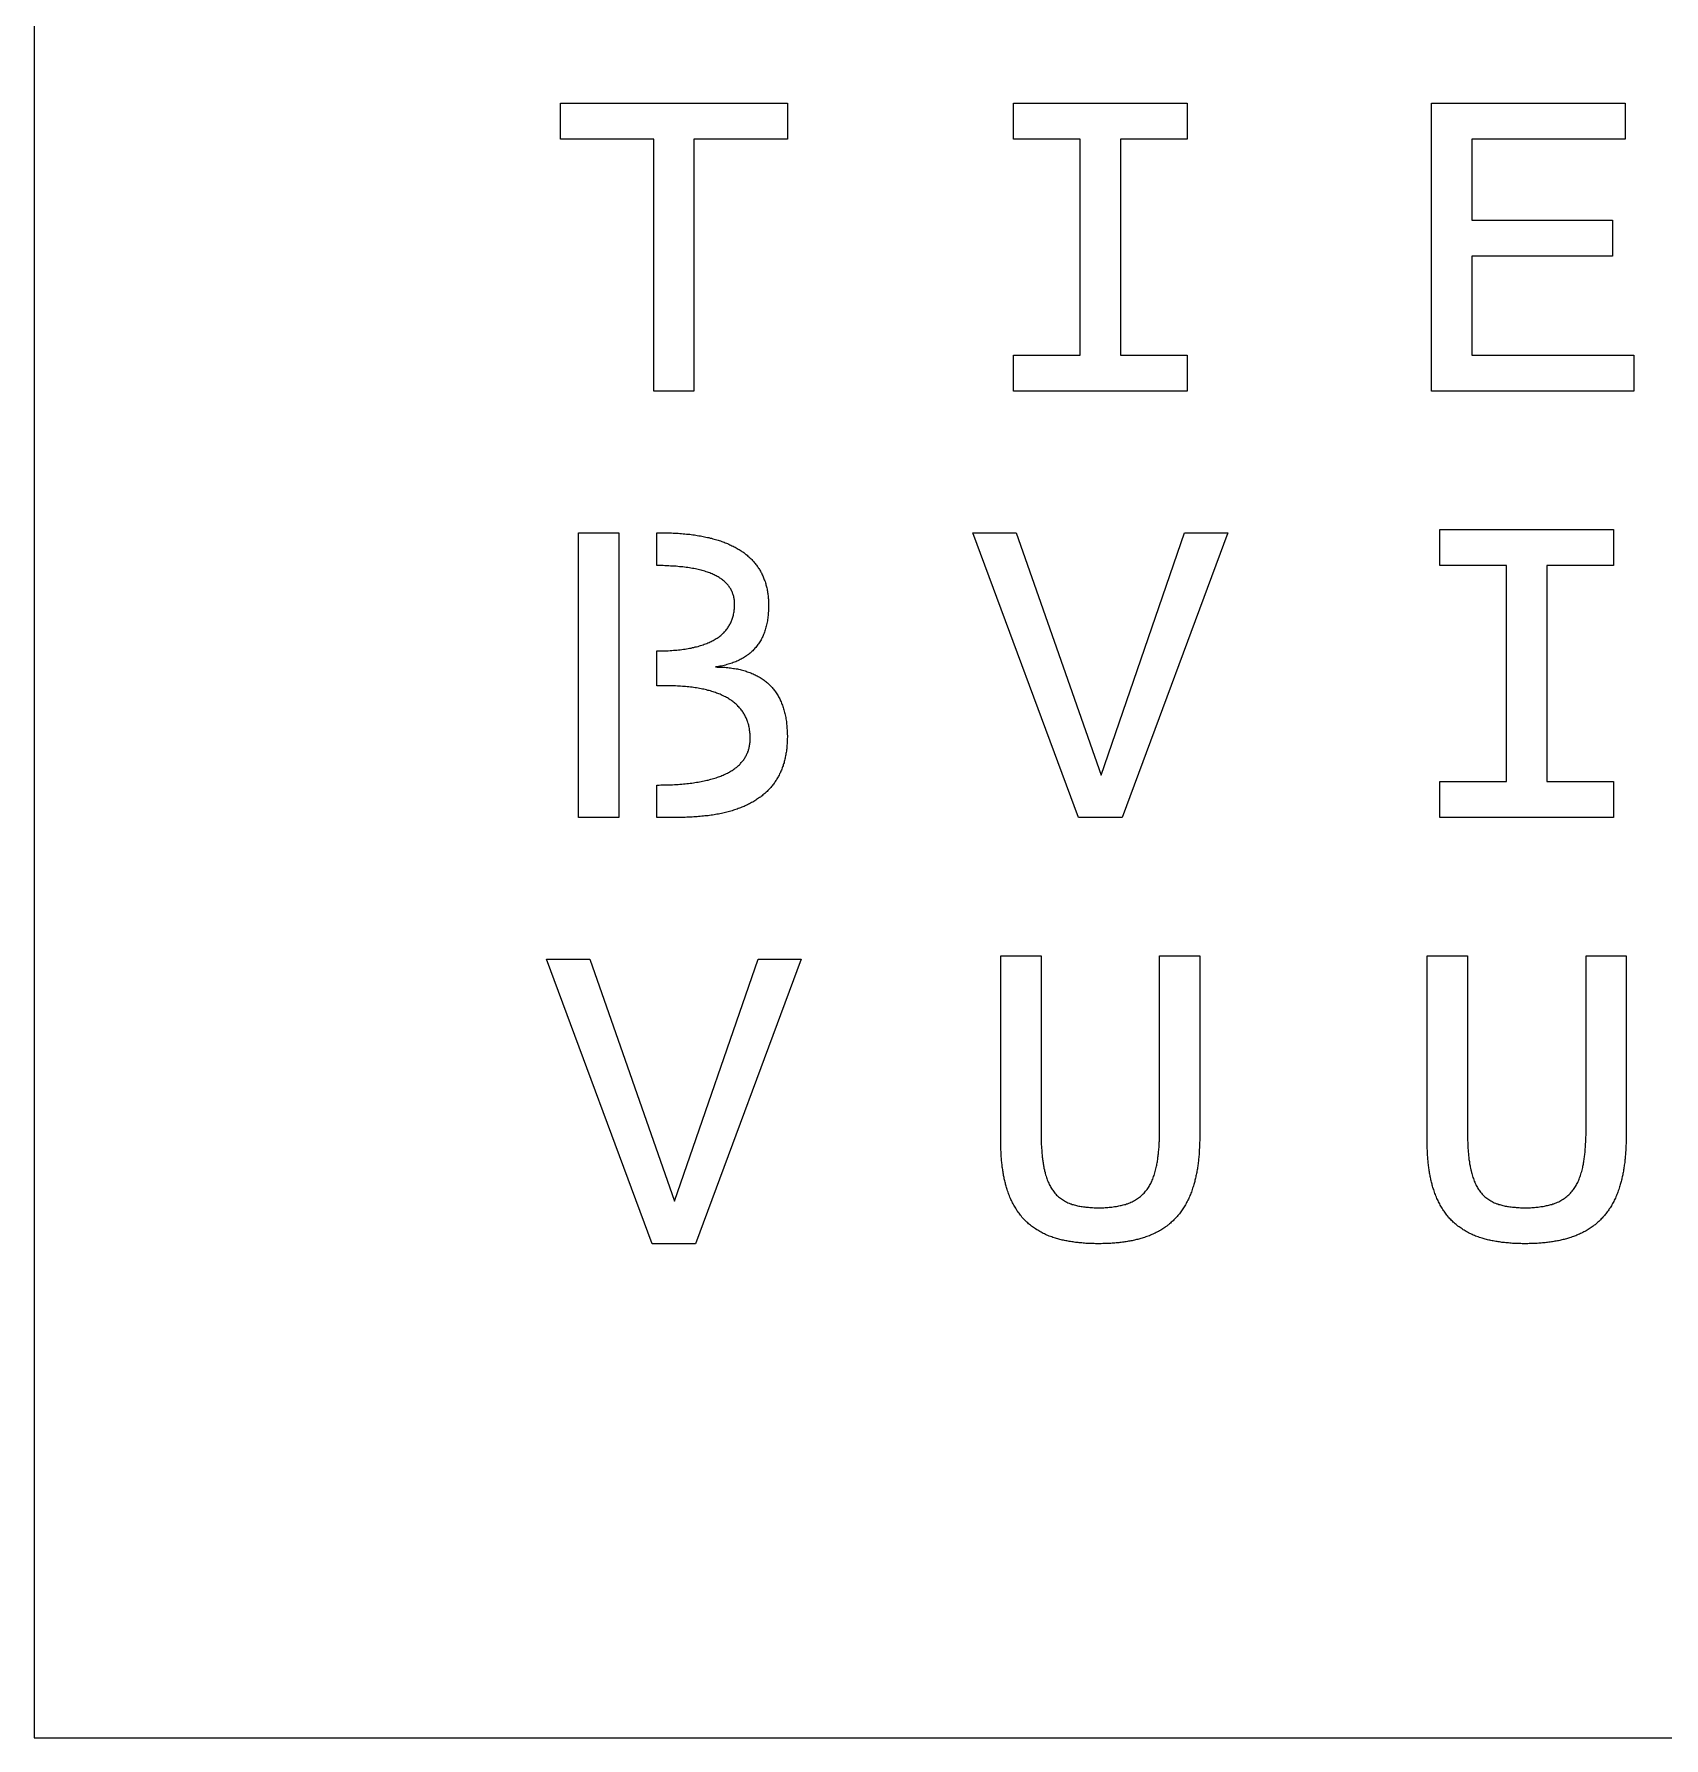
# Model space of a CAD drawing. Extents: x 0 to 500, y 0 to 500.
# Drawn here: x 0 to 127.4, y 0 to 133.2 of the extents above; entities that cross this region are included whole.
import ezdxf

# ---------------------------------------------------------------- set-up
doc = ezdxf.new("R2010")
doc.units = 0
doc.layers.get('0').update_dxf_attribs({"linetype": 'continuous'})

# ---------------------------------------------------------------- blocks, each defined once
blk = doc.blocks.new('SHAPESTRING143')
at = {"color": 0}
for points in [[(45.71, 71.98), (42.55, 71.98), (42.55, 94.22), (45.71, 94.22)], [(55.97, 78.16), (55.97, 78.25), (55.97, 78.34), (55.97, 78.43), (55.96, 78.52), (55.95, 78.6), (55.94, 78.69), (55.93, 78.77), (55.92, 78.86), (55.91, 78.94), (55.89, 79.02), (55.88, 79.1), (55.86, 79.18), (55.84, 79.26), (55.82, 79.33), (55.79, 79.41), (55.77, 79.48), (55.74, 79.56), (55.71, 79.63), (55.68, 79.7), (55.65, 79.77), (55.62, 79.84), (55.58, 79.91), (55.55, 79.98), (55.51, 80.05), (55.47, 80.11), (55.43, 80.18), (55.39, 80.24), (55.34, 80.31), (55.29, 80.37), (55.25, 80.43), (55.2, 80.49), (55.15, 80.55), (55.09, 80.61), (55.04, 80.66), (54.98, 80.72), (54.93, 80.78), (54.87, 80.83), (54.81, 80.88), (54.75, 80.93), (54.68, 80.99), (54.62, 81.04), (54.55, 81.09), (54.48, 81.13), (54.41, 81.18), (54.34, 81.23), (54.27, 81.27), (54.19, 81.32), (54.11, 81.36), (54.04, 81.4), (53.96, 81.44), (53.87, 81.48), (53.79, 81.52), (53.71, 81.56), (53.62, 81.6), (53.53, 81.63), (53.44, 81.67), (53.35, 81.7), (53.26, 81.74), (53.16, 81.77), (53.07, 81.8), (52.97, 81.83), (52.87, 81.86), (52.77, 81.89), (52.67, 81.91), (52.56, 81.94), (52.46, 81.97), (52.35, 81.99), (52.24, 82.01), (52.13, 82.04), (52.02, 82.06), (51.9, 82.08), (51.79, 82.1), (51.67, 82.11), (51.55, 82.13), (51.43, 82.15), (51.31, 82.16), (51.19, 82.18), (51.06, 82.19), (50.93, 82.2), (50.81, 82.21), (50.68, 82.22), (50.54, 82.23), (50.41, 82.24), (50.28, 82.25), (50.14, 82.26), (50, 82.26), (49.86, 82.26), (49.72, 82.27), (49.58, 82.27), (49.43, 82.27), (49.29, 82.27), (49.14, 82.27), (48.99, 82.27), (48.84, 82.27), (48.69, 82.26), (48.69, 84.99), (48.84, 84.99), (48.99, 84.99), (49.13, 85), (49.28, 85), (49.42, 85), (49.57, 85.01), (49.71, 85.02), (49.84, 85.03), (49.98, 85.04), (50.11, 85.05), (50.25, 85.06), (50.38, 85.07), (50.5, 85.09), (50.63, 85.1), (50.76, 85.12), (50.88, 85.14), (51, 85.16), (51.12, 85.18), (51.23, 85.2), (51.35, 85.22), (51.46, 85.25), (51.57, 85.27), (51.68, 85.3), (51.79, 85.32), (51.9, 85.35), (52, 85.38), (52.1, 85.41), (52.2, 85.44), (52.3, 85.48), (52.39, 85.51), (52.49, 85.54), (52.58, 85.58), (52.67, 85.62), (52.76, 85.66), (52.84, 85.7), (52.93, 85.74), (53.01, 85.78), (53.09, 85.82), (53.17, 85.86), (53.25, 85.91), (53.32, 85.96), (53.4, 86), (53.47, 86.05), (53.54, 86.1), (53.6, 86.15), (53.67, 86.2), (53.73, 86.26), (53.79, 86.31), (53.85, 86.37), (53.91, 86.42), (53.97, 86.48), (54.02, 86.54), (54.07, 86.6), (54.12, 86.66), (54.17, 86.72), (54.22, 86.79), (54.26, 86.85), (54.3, 86.92), (54.34, 86.98), (54.38, 87.05), (54.42, 87.12), (54.45, 87.19), (54.49, 87.26), (54.52, 87.34), (54.55, 87.41), (54.57, 87.48), (54.6, 87.56), (54.62, 87.64), (54.64, 87.71), (54.66, 87.79), (54.68, 87.87), (54.7, 87.96), (54.71, 88.04), (54.72, 88.12), (54.73, 88.21), (54.74, 88.29), (54.75, 88.38), (54.75, 88.47), (54.75, 88.56), (54.75, 88.65), (54.75, 88.73), (54.75, 88.81), (54.74, 88.88), (54.74, 88.96), (54.73, 89.03), (54.72, 89.1), (54.7, 89.18), (54.69, 89.25), (54.67, 89.32), (54.65, 89.39), (54.63, 89.46), (54.6, 89.52), (54.58, 89.59), (54.55, 89.65), (54.52, 89.72), (54.48, 89.78), (54.45, 89.84), (54.41, 89.9), (54.37, 89.96), (54.33, 90.02), (54.29, 90.08), (54.25, 90.14), (54.2, 90.19), (54.15, 90.25), (54.1, 90.3), (54.04, 90.35), (53.99, 90.4), (53.93, 90.45), (53.87, 90.5), (53.81, 90.55), (53.74, 90.6), (53.68, 90.65), (53.61, 90.69), (53.54, 90.74), (53.47, 90.78), (53.39, 90.82), (53.32, 90.86), (53.24, 90.9), (53.16, 90.94), (53.07, 90.98), (52.99, 91.02), (52.9, 91.05), (52.81, 91.09), (52.72, 91.12), (52.63, 91.15), (52.53, 91.19), (52.43, 91.22), (52.33, 91.25), (52.23, 91.28), (52.13, 91.3), (52.02, 91.33), (51.91, 91.36), (51.8, 91.38), (51.69, 91.4), (51.58, 91.43), (51.46, 91.45), (51.34, 91.47), (51.22, 91.49), (51.1, 91.51), (50.97, 91.52), (50.85, 91.54), (50.72, 91.56), (50.58, 91.57), (50.45, 91.58), (50.32, 91.6), (50.18, 91.61), (50.04, 91.62), (49.9, 91.63), (49.75, 91.63), (49.61, 91.64), (49.46, 91.65), (49.31, 91.65), (49.16, 91.66), (49, 91.66), (48.85, 91.66), (48.69, 91.66), (48.69, 94.23), (48.83, 94.23), (48.98, 94.23), (49.12, 94.23), (49.26, 94.23), (49.4, 94.23), (49.54, 94.22), (49.68, 94.22), (49.82, 94.22), (49.95, 94.21), (50.09, 94.2), (50.22, 94.2), (50.35, 94.19), (50.48, 94.18), (50.61, 94.17), (50.74, 94.16), (50.87, 94.15), (51, 94.13), (51.12, 94.12), (51.25, 94.11), (51.37, 94.09), (51.49, 94.08), (51.61, 94.06), (51.73, 94.04), (51.84, 94.02), (51.96, 94), (52.08, 93.98), (52.19, 93.96), (52.3, 93.94), (52.41, 93.92), (52.52, 93.9), (52.63, 93.87), (52.74, 93.85), (52.85, 93.82), (52.95, 93.8), (53.06, 93.77), (53.16, 93.74), (53.26, 93.71), (53.36, 93.68), (53.46, 93.65), (53.56, 93.62), (53.65, 93.59), (53.75, 93.56), (53.84, 93.52), (53.94, 93.49), (54.03, 93.45), (54.12, 93.42), (54.21, 93.38), (54.3, 93.34), (54.38, 93.3), (54.47, 93.26), (54.55, 93.22), (54.64, 93.18), (54.72, 93.14), (54.8, 93.1), (54.88, 93.05), (54.96, 93.01), (55.03, 92.96), (55.11, 92.92), (55.18, 92.87), (55.26, 92.82), (55.33, 92.78), (55.4, 92.73), (55.47, 92.68), (55.54, 92.63), (55.61, 92.57), (55.67, 92.52), (55.74, 92.47), (55.8, 92.41), (55.86, 92.36), (55.92, 92.3), (55.98, 92.25), (56.04, 92.19), (56.1, 92.13), (56.16, 92.07), (56.21, 92.01), (56.26, 91.95), (56.32, 91.89), (56.37, 91.83), (56.42, 91.76), (56.47, 91.7), (56.51, 91.63), (56.56, 91.57), (56.61, 91.5), (56.65, 91.43), (56.69, 91.37), (56.73, 91.3), (56.77, 91.23), (56.81, 91.16), (56.85, 91.09), (56.89, 91.01), (56.92, 90.94), (56.96, 90.87), (56.99, 90.79), (57.02, 90.72), (57.05, 90.64), (57.08, 90.56), (57.11, 90.48), (57.14, 90.41), (57.16, 90.33), (57.19, 90.25), (57.21, 90.16), (57.23, 90.08), (57.25, 90), (57.27, 89.92), (57.29, 89.83), (57.31, 89.75), (57.32, 89.66), (57.34, 89.57), (57.35, 89.48), (57.36, 89.4), (57.37, 89.31), (57.38, 89.22), (57.39, 89.13), (57.4, 89.03), (57.4, 88.94), (57.41, 88.85), (57.41, 88.75), (57.41, 88.66), (57.41, 88.56), (57.41, 88.44), (57.41, 88.33), (57.41, 88.21), (57.4, 88.1), (57.39, 87.98), (57.39, 87.87), (57.38, 87.76), (57.36, 87.65), (57.35, 87.55), (57.33, 87.44), (57.32, 87.34), (57.3, 87.24), (57.28, 87.13), (57.26, 87.03), (57.23, 86.94), (57.21, 86.84), (57.18, 86.74), (57.15, 86.65), (57.12, 86.56), (57.09, 86.47), (57.06, 86.38), (57.02, 86.29), (56.98, 86.2), (56.95, 86.12), (56.91, 86.03), (56.86, 85.95), (56.82, 85.87), (56.77, 85.79), (56.73, 85.71), (56.68, 85.63), (56.63, 85.56), (56.58, 85.49), (56.52, 85.41), (56.47, 85.34), (56.41, 85.27), (56.35, 85.21), (56.29, 85.14), (56.23, 85.07), (56.17, 85.01), (56.1, 84.95), (56.04, 84.89), (55.97, 84.83), (55.9, 84.77), (55.83, 84.71), (55.75, 84.66), (55.68, 84.61), (55.6, 84.55), (55.52, 84.5), (55.44, 84.45), (55.36, 84.41), (55.28, 84.36), (55.2, 84.31), (55.11, 84.27), (55.02, 84.23), (54.93, 84.19), (54.84, 84.15), (54.75, 84.11), (54.65, 84.08), (54.56, 84.04), (54.46, 84.01), (54.36, 83.98), (54.26, 83.95), (54.15, 83.92), (54.05, 83.89), (53.94, 83.86), (53.83, 83.84), (53.72, 83.81), (53.61, 83.79), (53.5, 83.77), (53.39, 83.75), (53.27, 83.74), (53.39, 83.73), (53.51, 83.73), (53.63, 83.73), (53.75, 83.72), (53.87, 83.72), (53.99, 83.71), (54.1, 83.7), (54.22, 83.69), (54.33, 83.68), (54.44, 83.66), (54.55, 83.65), (54.66, 83.63), (54.76, 83.62), (54.87, 83.6), (54.97, 83.58), (55.07, 83.56), (55.18, 83.53), (55.28, 83.51), (55.37, 83.49), (55.47, 83.46), (55.57, 83.43), (55.66, 83.4), (55.75, 83.37), (55.85, 83.34), (55.94, 83.31), (56.02, 83.27), (56.11, 83.24), (56.2, 83.2), (56.28, 83.16), (56.37, 83.12), (56.45, 83.08), (56.53, 83.04), (56.61, 83), (56.69, 82.95), (56.76, 82.91), (56.84, 82.86), (56.91, 82.81), (56.98, 82.76), (57.06, 82.71), (57.13, 82.66), (57.19, 82.6), (57.26, 82.55), (57.33, 82.49), (57.39, 82.44), (57.45, 82.38), (57.52, 82.32), (57.58, 82.25), (57.63, 82.19), (57.69, 82.13), (57.75, 82.06), (57.8, 81.99), (57.86, 81.93), (57.91, 81.86), (57.96, 81.79), (58.01, 81.71), (58.06, 81.64), (58.1, 81.56), (58.15, 81.49), (58.19, 81.41), (58.24, 81.33), (58.28, 81.25), (58.32, 81.17), (58.35, 81.09), (58.39, 81), (58.43, 80.92), (58.46, 80.83), (58.49, 80.74), (58.53, 80.66), (58.56, 80.56), (58.58, 80.47), (58.61, 80.38), (58.64, 80.29), (58.66, 80.19), (58.69, 80.09), (58.71, 79.99), (58.73, 79.89), (58.75, 79.79), (58.77, 79.69), (58.78, 79.59), (58.8, 79.48), (58.81, 79.38), (58.82, 79.27), (58.84, 79.16), (58.85, 79.05), (58.85, 78.94), (58.86, 78.82), (58.87, 78.71), (58.87, 78.59), (58.87, 78.48), (58.88, 78.36), (58.88, 78.24), (58.87, 78.14), (58.87, 78.04), (58.87, 77.93), (58.87, 77.83), (58.86, 77.73), (58.85, 77.63), (58.85, 77.54), (58.84, 77.44), (58.83, 77.34), (58.82, 77.25), (58.8, 77.15), (58.79, 77.06), (58.77, 76.97), (58.76, 76.87), (58.74, 76.78), (58.72, 76.69), (58.7, 76.6), (58.68, 76.52), (58.66, 76.43), (58.64, 76.34), (58.62, 76.25), (58.59, 76.17), (58.56, 76.09), (58.54, 76), (58.51, 75.92), (58.48, 75.84), (58.45, 75.76), (58.41, 75.68), (58.38, 75.6), (58.35, 75.52), (58.31, 75.44), (58.27, 75.37), (58.24, 75.29), (58.2, 75.21), (58.16, 75.14), (58.12, 75.07), (58.07, 74.99), (58.03, 74.92), (57.98, 74.85), (57.94, 74.78), (57.89, 74.71), (57.84, 74.65), (57.79, 74.58), (57.74, 74.51), (57.69, 74.45), (57.64, 74.38), (57.58, 74.32), (57.53, 74.26), (57.47, 74.19), (57.41, 74.13), (57.35, 74.07), (57.29, 74.01), (57.23, 73.95), (57.17, 73.9), (57.11, 73.84), (57.04, 73.78), (56.97, 73.73), (56.91, 73.67), (56.84, 73.62), (56.77, 73.57), (56.7, 73.52), (56.63, 73.47), (56.55, 73.42), (56.48, 73.37), (56.41, 73.32), (56.33, 73.27), (56.25, 73.22), (56.17, 73.18), (56.09, 73.13), (56.01, 73.09), (55.93, 73.05), (55.85, 73), (55.76, 72.96), (55.68, 72.92), (55.59, 72.88), (55.5, 72.84), (55.41, 72.8), (55.32, 72.77), (55.23, 72.73), (55.14, 72.69), (55.04, 72.66), (54.95, 72.63), (54.85, 72.59), (54.76, 72.56), (54.66, 72.53), (54.56, 72.5), (54.46, 72.47), (54.35, 72.44), (54.25, 72.41), (54.15, 72.39), (54.04, 72.36), (53.93, 72.34), (53.83, 72.31), (53.72, 72.29), (53.61, 72.26), (53.5, 72.24), (53.38, 72.22), (53.27, 72.2), (53.16, 72.18), (53.04, 72.16), (52.92, 72.15), (52.8, 72.13), (52.68, 72.11), (52.56, 72.1), (52.44, 72.09), (52.32, 72.07), (52.2, 72.06), (52.07, 72.05), (51.94, 72.04), (51.82, 72.03), (51.69, 72.02), (51.56, 72.01), (51.43, 72), (51.29, 72), (51.16, 71.99), (51.03, 71.99), (50.89, 71.98), (50.75, 71.98), (50.61, 71.98), (50.48, 71.98), (50.34, 71.98), (48.69, 71.98), (48.69, 74.5), (48.85, 74.5), (49, 74.51), (49.16, 74.51), (49.31, 74.51), (49.47, 74.51), (49.62, 74.52), (49.76, 74.53), (49.91, 74.53), (50.06, 74.54), (50.2, 74.55), (50.34, 74.56), (50.48, 74.57), (50.62, 74.58), (50.76, 74.59), (50.89, 74.6), (51.02, 74.62), (51.16, 74.63), (51.28, 74.65), (51.41, 74.66), (51.54, 74.68), (51.66, 74.7), (51.78, 74.72), (51.9, 74.74), (52.02, 74.76), (52.14, 74.78), (52.26, 74.8), (52.37, 74.83), (52.48, 74.85), (52.59, 74.88), (52.7, 74.9), (52.81, 74.93), (52.91, 74.96), (53.01, 74.98), (53.11, 75.01), (53.21, 75.04), (53.31, 75.08), (53.41, 75.11), (53.5, 75.14), (53.59, 75.18), (53.69, 75.21), (53.77, 75.25), (53.86, 75.28), (53.95, 75.32), (54.03, 75.36), (54.11, 75.4), (54.19, 75.44), (54.27, 75.48), (54.35, 75.52), (54.42, 75.56), (54.49, 75.61), (54.57, 75.65), (54.64, 75.7), (54.7, 75.75), (54.77, 75.79), (54.83, 75.84), (54.9, 75.89), (54.96, 75.94), (55.02, 75.99), (55.07, 76.04), (55.13, 76.09), (55.18, 76.15), (55.23, 76.2), (55.28, 76.26), (55.33, 76.31), (55.38, 76.37), (55.42, 76.43), (55.47, 76.49), (55.51, 76.55), (55.55, 76.61), (55.59, 76.67), (55.62, 76.73), (55.66, 76.79), (55.69, 76.86), (55.72, 76.92), (55.75, 76.99), (55.78, 77.06), (55.8, 77.12), (55.83, 77.19), (55.85, 77.26), (55.87, 77.33), (55.89, 77.4), (55.9, 77.48), (55.92, 77.55), (55.93, 77.62), (55.94, 77.7), (55.95, 77.77), (55.96, 77.85), (55.97, 77.93), (55.97, 78), (55.97, 78.08)]]:
    blk.add_lwpolyline(points, close=True, dxfattribs=at)

msp = doc.modelspace()

# ---------------------------------------------------------------- linework, layer by layer
at = {"color": 0}
for points in [[(0, 0), (500, 0), (500, 500), (0, 500)], [(51.58, 125.01), (51.58, 105.31), (48.44, 105.31), (48.44, 125.01), (41.14, 125.01), (41.14, 127.82), (58.88, 127.82), (58.88, 125.01)], [(76.55, 127.82), (90.12, 127.82), (90.12, 125.01), (84.91, 125.01), (84.91, 108.12), (90.12, 108.12), (90.12, 105.31), (76.55, 105.31), (76.55, 108.12), (81.76, 108.12), (81.76, 125.01), (76.55, 125.01)], [(109.22, 105.31), (109.22, 127.82), (124.38, 127.82), (124.38, 125.01), (112.37, 125.01), (112.37, 118.67), (123.39, 118.67), (123.39, 115.86), (112.37, 115.86), (112.37, 108.12), (125.05, 108.12), (125.05, 105.31)], [(85.04, 71.98), (81.65, 71.98), (73.38, 94.22), (76.77, 94.22), (83.4, 75.29), (89.92, 94.22), (93.3, 94.22)], [(109.88, 94.49), (123.45, 94.49), (123.45, 91.67), (118.24, 91.67), (118.24, 74.79), (123.45, 74.79), (123.45, 71.98), (109.88, 71.98), (109.88, 74.79), (115.09, 74.79), (115.09, 91.67), (109.88, 91.67)], [(51.71, 38.64), (48.31, 38.64), (40.05, 60.89), (43.43, 60.89), (50.07, 41.96), (56.59, 60.89), (59.96, 60.89)], [(91.11, 47.03), (91.11, 46.91), (91.11, 46.8), (91.11, 46.69), (91.1, 46.57), (91.1, 46.46), (91.1, 46.35), (91.09, 46.24), (91.09, 46.13), (91.08, 46.02), (91.08, 45.92), (91.07, 45.81), (91.06, 45.7), (91.06, 45.6), (91.05, 45.5), (91.04, 45.39), (91.03, 45.29), (91.02, 45.19), (91.01, 45.09), (91, 44.99), (90.98, 44.89), (90.97, 44.79), (90.96, 44.7), (90.94, 44.6), (90.93, 44.51), (90.91, 44.41), (90.89, 44.32), (90.88, 44.22), (90.86, 44.13), (90.84, 44.04), (90.82, 43.95), (90.8, 43.86), (90.78, 43.78), (90.76, 43.69), (90.74, 43.6), (90.72, 43.52), (90.7, 43.43), (90.67, 43.35), (90.65, 43.26), (90.63, 43.18), (90.6, 43.08), (90.56, 42.98), (90.53, 42.88), (90.5, 42.78), (90.46, 42.68), (90.42, 42.59), (90.39, 42.49), (90.35, 42.4), (90.31, 42.31), (90.27, 42.21), (90.23, 42.12), (90.18, 42.04), (90.14, 41.95), (90.09, 41.86), (90.05, 41.78), (90, 41.69), (89.95, 41.61), (89.9, 41.53), (89.85, 41.45), (89.8, 41.37), (89.75, 41.29), (89.7, 41.21), (89.64, 41.14), (89.58, 41.06), (89.53, 40.99), (89.47, 40.92), (89.41, 40.85), (89.35, 40.78), (89.29, 40.71), (89.23, 40.64), (89.16, 40.58), (89.1, 40.51), (89.03, 40.44), (88.96, 40.38), (88.89, 40.32), (88.82, 40.25), (88.75, 40.19), (88.68, 40.13), (88.61, 40.08), (88.53, 40.02), (88.45, 39.96), (88.38, 39.91), (88.3, 39.86), (88.22, 39.8), (88.14, 39.75), (88.06, 39.7), (87.97, 39.65), (87.89, 39.61), (87.8, 39.56), (87.72, 39.52), (87.63, 39.47), (87.54, 39.43), (87.45, 39.39), (87.36, 39.35), (87.27, 39.31), (87.18, 39.27), (87.08, 39.24), (86.99, 39.2), (86.89, 39.17), (86.79, 39.14), (86.69, 39.1), (86.61, 39.08), (86.52, 39.05), (86.44, 39.03), (86.36, 39.01), (86.27, 38.98), (86.18, 38.96), (86.09, 38.94), (86.01, 38.92), (85.92, 38.9), (85.83, 38.88), (85.74, 38.86), (85.64, 38.85), (85.55, 38.83), (85.46, 38.81), (85.36, 38.8), (85.27, 38.78), (85.17, 38.77), (85.08, 38.76), (84.98, 38.75), (84.88, 38.73), (84.78, 38.72), (84.68, 38.71), (84.58, 38.7), (84.48, 38.69), (84.38, 38.69), (84.27, 38.68), (84.17, 38.67), (84.06, 38.66), (83.96, 38.66), (83.85, 38.66), (83.74, 38.65), (83.64, 38.65), (83.53, 38.65), (83.42, 38.64), (83.31, 38.64), (83.2, 38.64), (83.08, 38.64), (82.97, 38.64), (82.86, 38.65), (82.75, 38.65), (82.64, 38.65), (82.54, 38.66), (82.43, 38.66), (82.32, 38.67), (82.22, 38.67), (82.11, 38.68), (82.01, 38.69), (81.9, 38.7), (81.8, 38.7), (81.7, 38.71), (81.6, 38.73), (81.5, 38.74), (81.4, 38.75), (81.3, 38.76), (81.21, 38.78), (81.11, 38.79), (81.01, 38.81), (80.92, 38.82), (80.82, 38.84), (80.73, 38.86), (80.64, 38.87), (80.55, 38.89), (80.46, 38.91), (80.37, 38.93), (80.28, 38.95), (80.19, 38.98), (80.1, 39), (80.01, 39.02), (79.93, 39.05), (79.84, 39.07), (79.74, 39.1), (79.64, 39.14), (79.54, 39.17), (79.45, 39.21), (79.35, 39.24), (79.25, 39.28), (79.16, 39.32), (79.07, 39.36), (78.97, 39.41), (78.88, 39.45), (78.79, 39.5), (78.71, 39.54), (78.62, 39.59), (78.53, 39.64), (78.45, 39.69), (78.37, 39.74), (78.28, 39.8), (78.2, 39.85), (78.12, 39.91), (78.04, 39.96), (77.97, 40.02), (77.89, 40.08), (77.82, 40.14), (77.74, 40.2), (77.67, 40.27), (77.6, 40.33), (77.53, 40.4), (77.46, 40.47), (77.4, 40.53), (77.33, 40.6), (77.27, 40.67), (77.21, 40.73), (77.16, 40.81), (77.1, 40.88), (77.04, 40.95), (76.99, 41.02), (76.93, 41.1), (76.88, 41.18), (76.83, 41.25), (76.78, 41.33), (76.73, 41.41), (76.68, 41.49), (76.63, 41.58), (76.58, 41.66), (76.54, 41.75), (76.49, 41.83), (76.45, 41.92), (76.4, 42.01), (76.36, 42.1), (76.32, 42.19), (76.28, 42.29), (76.24, 42.38), (76.2, 42.48), (76.17, 42.57), (76.13, 42.67), (76.1, 42.77), (76.06, 42.87), (76.03, 42.97), (76.01, 43.05), (75.98, 43.13), (75.96, 43.21), (75.94, 43.3), (75.92, 43.38), (75.9, 43.46), (75.88, 43.55), (75.86, 43.63), (75.84, 43.72), (75.82, 43.81), (75.8, 43.9), (75.78, 43.98), (75.77, 44.07), (75.75, 44.17), (75.74, 44.26), (75.72, 44.35), (75.71, 44.44), (75.69, 44.54), (75.68, 44.63), (75.67, 44.73), (75.66, 44.83), (75.65, 44.93), (75.64, 45.02), (75.63, 45.12), (75.62, 45.23), (75.61, 45.33), (75.6, 45.43), (75.59, 45.53), (75.59, 45.64), (75.58, 45.74), (75.58, 45.85), (75.57, 45.96), (75.57, 46.06), (75.56, 46.17), (75.56, 46.28), (75.56, 46.39), (75.56, 46.51), (75.56, 46.62), (75.56, 46.73), (75.56, 61.15), (78.71, 61.15), (78.71, 47.35), (78.71, 47.24), (78.71, 47.13), (78.71, 47.02), (78.72, 46.91), (78.72, 46.8), (78.72, 46.69), (78.72, 46.59), (78.73, 46.49), (78.73, 46.38), (78.74, 46.28), (78.74, 46.18), (78.75, 46.08), (78.76, 45.99), (78.76, 45.89), (78.77, 45.79), (78.78, 45.7), (78.79, 45.6), (78.8, 45.51), (78.81, 45.42), (78.82, 45.33), (78.83, 45.24), (78.84, 45.16), (78.85, 45.07), (78.87, 44.98), (78.88, 44.9), (78.89, 44.82), (78.91, 44.74), (78.92, 44.65), (78.94, 44.54), (78.97, 44.43), (78.99, 44.33), (79.02, 44.22), (79.04, 44.12), (79.07, 44.02), (79.1, 43.92), (79.13, 43.82), (79.17, 43.73), (79.2, 43.64), (79.24, 43.54), (79.27, 43.46), (79.31, 43.37), (79.35, 43.28), (79.39, 43.2), (79.44, 43.12), (79.48, 43.04), (79.53, 42.97), (79.58, 42.89), (79.62, 42.82), (79.68, 42.74), (79.74, 42.66), (79.8, 42.59), (79.87, 42.52), (79.93, 42.45), (80, 42.39), (80.07, 42.32), (80.14, 42.26), (80.22, 42.2), (80.3, 42.14), (80.38, 42.09), (80.46, 42.04), (80.54, 41.99), (80.63, 41.94), (80.72, 41.9), (80.81, 41.85), (80.9, 41.81), (81, 41.77), (81.07, 41.75), (81.15, 41.72), (81.23, 41.7), (81.31, 41.67), (81.4, 41.65), (81.48, 41.63), (81.57, 41.61), (81.66, 41.59), (81.75, 41.57), (81.84, 41.56), (81.93, 41.54), (82.03, 41.53), (82.12, 41.52), (82.22, 41.5), (82.32, 41.49), (82.42, 41.49), (82.53, 41.48), (82.63, 41.47), (82.74, 41.47), (82.85, 41.46), (82.96, 41.46), (83.07, 41.46), (83.19, 41.46), (83.3, 41.46), (83.41, 41.46), (83.52, 41.46), (83.63, 41.46), (83.73, 41.47), (83.84, 41.48), (83.94, 41.48), (84.04, 41.49), (84.14, 41.5), (84.24, 41.51), (84.34, 41.52), (84.44, 41.54), (84.53, 41.55), (84.62, 41.56), (84.71, 41.58), (84.8, 41.6), (84.89, 41.62), (84.98, 41.64), (85.06, 41.66), (85.14, 41.68), (85.23, 41.7), (85.31, 41.72), (85.38, 41.75), (85.46, 41.77), (85.56, 41.81), (85.65, 41.85), (85.74, 41.89), (85.83, 41.93), (85.92, 41.97), (86.01, 42.02), (86.09, 42.07), (86.17, 42.12), (86.25, 42.17), (86.33, 42.23), (86.41, 42.29), (86.48, 42.34), (86.55, 42.41), (86.62, 42.47), (86.69, 42.54), (86.76, 42.6), (86.82, 42.67), (86.88, 42.74), (86.94, 42.82), (87, 42.89), (87.05, 42.96), (87.1, 43.04), (87.15, 43.11), (87.19, 43.19), (87.24, 43.27), (87.28, 43.35), (87.32, 43.44), (87.36, 43.52), (87.4, 43.61), (87.44, 43.7), (87.48, 43.79), (87.51, 43.89), (87.54, 43.98), (87.58, 44.08), (87.61, 44.18), (87.64, 44.28), (87.66, 44.39), (87.69, 44.49), (87.71, 44.6), (87.74, 44.71), (87.75, 44.79), (87.77, 44.87), (87.78, 44.96), (87.8, 45.04), (87.81, 45.13), (87.83, 45.22), (87.84, 45.31), (87.85, 45.4), (87.86, 45.49), (87.87, 45.58), (87.88, 45.67), (87.89, 45.77), (87.9, 45.86), (87.91, 45.96), (87.92, 46.06), (87.93, 46.16), (87.94, 46.26), (87.94, 46.36), (87.95, 46.46), (87.95, 46.57), (87.96, 46.67), (87.96, 46.78), (87.97, 46.89), (87.97, 46.99), (87.97, 47.1), (87.97, 47.22), (87.98, 47.33), (87.98, 47.44), (87.98, 47.56), (87.98, 61.15), (91.11, 61.15)], [(124.44, 47.03), (124.44, 46.91), (124.44, 46.8), (124.44, 46.69), (124.44, 46.57), (124.44, 46.46), (124.43, 46.35), (124.43, 46.24), (124.42, 46.13), (124.42, 46.02), (124.41, 45.92), (124.4, 45.81), (124.4, 45.7), (124.39, 45.6), (124.38, 45.5), (124.37, 45.39), (124.36, 45.29), (124.35, 45.19), (124.34, 45.09), (124.33, 44.99), (124.32, 44.89), (124.3, 44.79), (124.29, 44.7), (124.27, 44.6), (124.26, 44.51), (124.24, 44.41), (124.23, 44.32), (124.21, 44.22), (124.19, 44.13), (124.18, 44.04), (124.16, 43.95), (124.14, 43.86), (124.12, 43.78), (124.1, 43.69), (124.08, 43.6), (124.05, 43.52), (124.03, 43.43), (124.01, 43.35), (123.98, 43.26), (123.96, 43.18), (123.93, 43.08), (123.9, 42.98), (123.86, 42.88), (123.83, 42.78), (123.79, 42.68), (123.76, 42.59), (123.72, 42.49), (123.68, 42.4), (123.64, 42.31), (123.6, 42.21), (123.56, 42.12), (123.52, 42.04), (123.47, 41.95), (123.43, 41.86), (123.38, 41.78), (123.33, 41.69), (123.29, 41.61), (123.24, 41.53), (123.19, 41.45), (123.13, 41.37), (123.08, 41.29), (123.03, 41.21), (122.97, 41.14), (122.92, 41.06), (122.86, 40.99), (122.8, 40.92), (122.74, 40.85), (122.68, 40.78), (122.62, 40.71), (122.56, 40.64), (122.5, 40.58), (122.43, 40.51), (122.36, 40.44), (122.3, 40.38), (122.23, 40.32), (122.16, 40.25), (122.09, 40.19), (122.01, 40.13), (121.94, 40.08), (121.86, 40.02), (121.79, 39.96), (121.71, 39.91), (121.63, 39.86), (121.55, 39.8), (121.47, 39.75), (121.39, 39.7), (121.31, 39.65), (121.22, 39.61), (121.14, 39.56), (121.05, 39.52), (120.96, 39.47), (120.88, 39.43), (120.79, 39.39), (120.69, 39.35), (120.6, 39.31), (120.51, 39.27), (120.41, 39.24), (120.32, 39.2), (120.22, 39.17), (120.12, 39.14), (120.02, 39.1), (119.94, 39.08), (119.86, 39.05), (119.77, 39.03), (119.69, 39.01), (119.6, 38.98), (119.52, 38.96), (119.43, 38.94), (119.34, 38.92), (119.25, 38.9), (119.16, 38.88), (119.07, 38.86), (118.98, 38.85), (118.88, 38.83), (118.79, 38.81), (118.7, 38.8), (118.6, 38.78), (118.51, 38.77), (118.41, 38.76), (118.31, 38.75), (118.21, 38.73), (118.11, 38.72), (118.01, 38.71), (117.91, 38.7), (117.81, 38.69), (117.71, 38.69), (117.61, 38.68), (117.5, 38.67), (117.4, 38.66), (117.29, 38.66), (117.19, 38.66), (117.08, 38.65), (116.97, 38.65), (116.86, 38.65), (116.75, 38.64), (116.64, 38.64), (116.53, 38.64), (116.42, 38.64), (116.31, 38.64), (116.2, 38.65), (116.09, 38.65), (115.98, 38.65), (115.87, 38.66), (115.76, 38.66), (115.66, 38.67), (115.55, 38.67), (115.45, 38.68), (115.34, 38.69), (115.24, 38.7), (115.14, 38.7), (115.03, 38.71), (114.93, 38.73), (114.83, 38.74), (114.74, 38.75), (114.64, 38.76), (114.54, 38.78), (114.44, 38.79), (114.35, 38.81), (114.25, 38.82), (114.16, 38.84), (114.06, 38.86), (113.97, 38.87), (113.88, 38.89), (113.79, 38.91), (113.7, 38.93), (113.61, 38.95), (113.52, 38.98), (113.43, 39), (113.35, 39.02), (113.26, 39.05), (113.18, 39.07), (113.08, 39.1), (112.98, 39.14), (112.88, 39.17), (112.78, 39.21), (112.68, 39.24), (112.59, 39.28), (112.49, 39.32), (112.4, 39.36), (112.31, 39.41), (112.22, 39.45), (112.13, 39.5), (112.04, 39.54), (111.95, 39.59), (111.87, 39.64), (111.78, 39.69), (111.7, 39.74), (111.62, 39.8), (111.54, 39.85), (111.46, 39.91), (111.38, 39.96), (111.3, 40.02), (111.22, 40.08), (111.15, 40.14), (111.07, 40.2), (111, 40.27), (110.93, 40.33), (110.86, 40.4), (110.79, 40.47), (110.73, 40.53), (110.67, 40.6), (110.61, 40.67), (110.55, 40.73), (110.49, 40.81), (110.43, 40.88), (110.38, 40.95), (110.32, 41.02), (110.27, 41.1), (110.21, 41.18), (110.16, 41.25), (110.11, 41.33), (110.06, 41.41), (110.01, 41.49), (109.96, 41.58), (109.91, 41.66), (109.87, 41.75), (109.82, 41.83), (109.78, 41.92), (109.74, 42.01), (109.69, 42.1), (109.65, 42.19), (109.61, 42.29), (109.57, 42.38), (109.54, 42.48), (109.5, 42.57), (109.46, 42.67), (109.43, 42.77), (109.4, 42.87), (109.36, 42.97), (109.34, 43.05), (109.32, 43.13), (109.29, 43.21), (109.27, 43.3), (109.25, 43.38), (109.23, 43.46), (109.21, 43.55), (109.19, 43.63), (109.17, 43.72), (109.15, 43.81), (109.13, 43.9), (109.12, 43.98), (109.1, 44.07), (109.08, 44.17), (109.07, 44.26), (109.05, 44.35), (109.04, 44.44), (109.03, 44.54), (109.01, 44.63), (109, 44.73), (108.99, 44.83), (108.98, 44.93), (108.97, 45.02), (108.96, 45.12), (108.95, 45.23), (108.94, 45.33), (108.94, 45.43), (108.93, 45.53), (108.92, 45.64), (108.92, 45.74), (108.91, 45.85), (108.91, 45.96), (108.9, 46.06), (108.9, 46.17), (108.9, 46.28), (108.89, 46.39), (108.89, 46.51), (108.89, 46.62), (108.89, 46.73), (108.89, 61.15), (112.04, 61.15), (112.04, 47.35), (112.05, 47.24), (112.05, 47.13), (112.05, 47.02), (112.05, 46.91), (112.05, 46.8), (112.05, 46.69), (112.06, 46.59), (112.06, 46.49), (112.07, 46.38), (112.07, 46.28), (112.08, 46.18), (112.08, 46.08), (112.09, 45.99), (112.1, 45.89), (112.1, 45.79), (112.11, 45.7), (112.12, 45.6), (112.13, 45.51), (112.14, 45.42), (112.15, 45.33), (112.16, 45.24), (112.17, 45.16), (112.19, 45.07), (112.2, 44.98), (112.21, 44.9), (112.22, 44.82), (112.24, 44.74), (112.25, 44.65), (112.28, 44.54), (112.3, 44.43), (112.32, 44.33), (112.35, 44.22), (112.38, 44.12), (112.4, 44.02), (112.43, 43.92), (112.47, 43.82), (112.5, 43.73), (112.53, 43.64), (112.57, 43.54), (112.61, 43.46), (112.65, 43.37), (112.69, 43.28), (112.73, 43.2), (112.77, 43.12), (112.82, 43.04), (112.86, 42.97), (112.91, 42.89), (112.96, 42.82), (113.01, 42.74), (113.07, 42.66), (113.14, 42.59), (113.2, 42.52), (113.27, 42.45), (113.33, 42.39), (113.41, 42.32), (113.48, 42.26), (113.55, 42.2), (113.63, 42.14), (113.71, 42.09), (113.79, 42.04), (113.88, 41.99), (113.96, 41.94), (114.05, 41.9), (114.14, 41.85), (114.24, 41.81), (114.33, 41.77), (114.41, 41.75), (114.49, 41.72), (114.57, 41.7), (114.65, 41.67), (114.73, 41.65), (114.81, 41.63), (114.9, 41.61), (114.99, 41.59), (115.08, 41.57), (115.17, 41.56), (115.26, 41.54), (115.36, 41.53), (115.46, 41.52), (115.56, 41.5), (115.66, 41.49), (115.76, 41.49), (115.86, 41.48), (115.97, 41.47), (116.07, 41.47), (116.18, 41.46), (116.29, 41.46), (116.4, 41.46), (116.52, 41.46), (116.63, 41.46), (116.74, 41.46), (116.85, 41.46), (116.96, 41.46), (117.07, 41.47), (117.17, 41.48), (117.28, 41.48), (117.38, 41.49), (117.48, 41.5), (117.58, 41.51), (117.67, 41.52), (117.77, 41.54), (117.86, 41.55), (117.96, 41.56), (118.05, 41.58), (118.14, 41.6), (118.22, 41.62), (118.31, 41.64), (118.39, 41.66), (118.48, 41.68), (118.56, 41.7), (118.64, 41.72), (118.72, 41.75), (118.79, 41.77), (118.89, 41.81), (118.98, 41.85), (119.08, 41.89), (119.17, 41.93), (119.25, 41.97), (119.34, 42.02), (119.42, 42.07), (119.51, 42.12), (119.59, 42.17), (119.67, 42.23), (119.74, 42.29), (119.82, 42.34), (119.89, 42.41), (119.96, 42.47), (120.03, 42.54), (120.09, 42.6), (120.16, 42.67), (120.22, 42.74), (120.28, 42.82), (120.33, 42.89), (120.38, 42.96), (120.43, 43.04), (120.48, 43.11), (120.53, 43.19), (120.57, 43.27), (120.61, 43.35), (120.66, 43.44), (120.7, 43.52), (120.74, 43.61), (120.77, 43.7), (120.81, 43.79), (120.85, 43.89), (120.88, 43.98), (120.91, 44.08), (120.94, 44.18), (120.97, 44.28), (121, 44.39), (121.02, 44.49), (121.05, 44.6), (121.07, 44.71), (121.09, 44.79), (121.1, 44.87), (121.12, 44.96), (121.13, 45.04), (121.15, 45.13), (121.16, 45.22), (121.17, 45.31), (121.18, 45.4), (121.2, 45.49), (121.21, 45.58), (121.22, 45.67), (121.23, 45.77), (121.24, 45.86), (121.25, 45.96), (121.25, 46.06), (121.26, 46.16), (121.27, 46.26), (121.28, 46.36), (121.28, 46.46), (121.29, 46.57), (121.29, 46.67), (121.3, 46.78), (121.3, 46.89), (121.3, 46.99), (121.31, 47.1), (121.31, 47.22), (121.31, 47.33), (121.31, 47.44), (121.31, 47.56), (121.31, 61.15), (124.44, 61.15)]]:
    msp.add_lwpolyline(points, close=True, dxfattribs=at)

# ---------------------------------------------------------------- block references
msp.add_blockref('SHAPESTRING143', (0, 0), dxfattribs=at)

doc.saveas('drawing.dxf')
